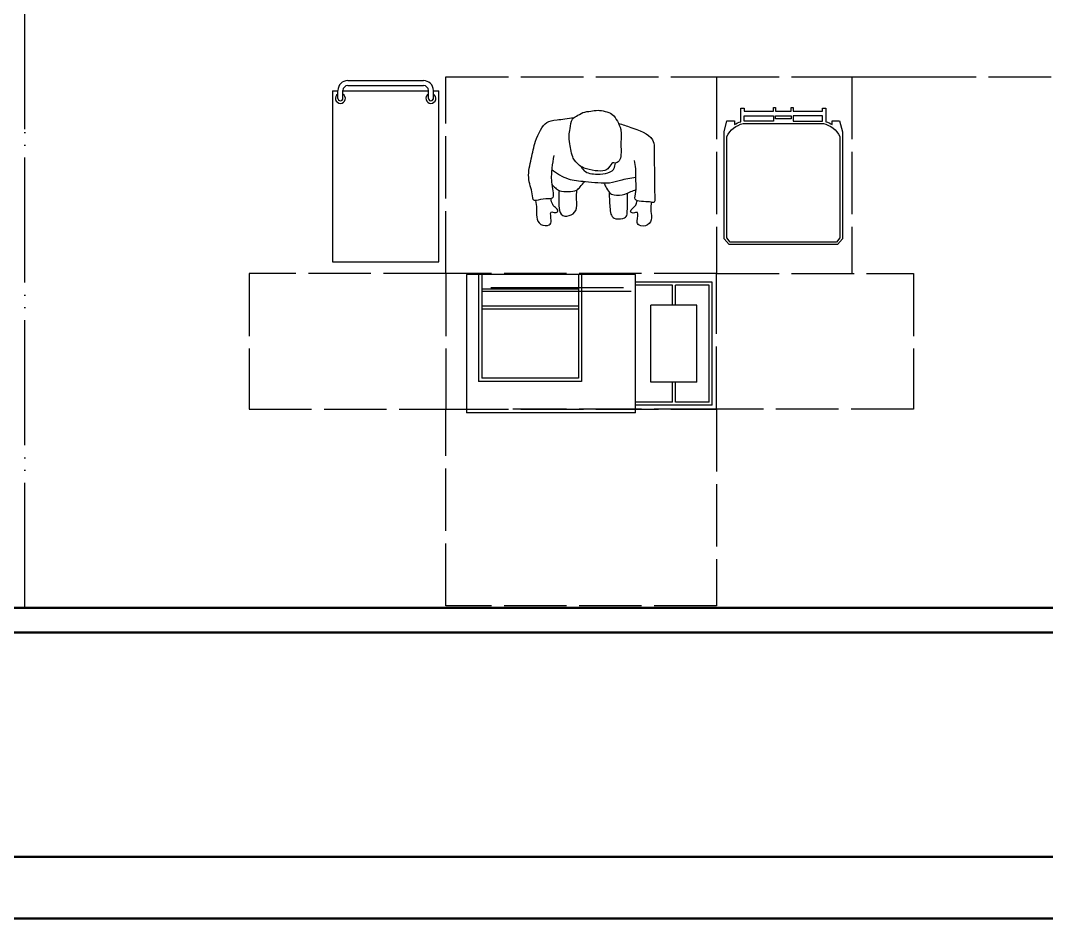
# Model space of a CAD drawing. Header units: millimetres. Extents: x 44692 to 659456, y -26273 to 96111.
# Drawn here: x 257497 to 261665, y -16848 to -13200 of the extents above; entities that cross this region are included whole.
import ezdxf

# ---------------------------------------------------------------- set-up
doc = ezdxf.new("R2010")
doc.units = ezdxf.units.MM
doc.header["$LTSCALE"] = 100
doc.linetypes.add('DASHEDX2', pattern=[3.048, 2.54, -0.508])
doc.linetypes.add('DIVIDEX2', pattern=[6.604, 5.08, -0.508, 0, -0.508, 0, -0.508])
for name, color, linetype in [('Area circulacion', 50, 'DASHEDX2'), ('Area proceso', 90, 'DASHEDX2'), ('Maquinas', 200, 'Continuous'), ('Personal', 171, 'Continuous'), ('Puertas', 43, 'DIVIDEX2'), ('Transporte semielaborado', 30, 'Continuous')]:
    doc.layers.add(name, color=color, linetype=linetype)
doc.layers.add('Paredes', color=7, linetype='Continuous', lineweight=50)

# ---------------------------------------------------------------- blocks, each defined once
blk = doc.blocks.new('pa17-16')
for points, knots in [([(5.5575, 2.4391), (5.5549, 2.4218), (5.5525, 2.3852), (5.5491, 2.3329), (5.5712, 2.2599), (5.5431, 2.2589), (5.5029, 2.2526), (5.4793, 2.2435), (5.4785, 2.2813), (5.4499, 2.3438), (5.4658, 2.4235), (5.4776, 2.5033), (5.5116, 2.5798), (5.5552, 2.585), (5.608, 2.5962), (5.6336, 2.6001)], [0, 0, 0, 0, 0.404899, 0.829805, 1.276298, 1.516647, 1.885942, 2.122553, 2.418487, 2.881882, 3.382407, 3.897515, 4.613825, 5.020942, 5.393355, 5.393355, 5.393355, 5.393355]), ([(5.62, 2.5537), (5.6188, 2.5427), (5.6154, 2.5253), (5.6223, 2.4901), (5.6346, 2.4293), (5.661, 2.4064), (5.685, 2.3908), (5.7322, 2.3832), (5.7723, 2.3842), (5.7881, 2.3969), (5.8018, 2.4268), (5.8146, 2.4162), (5.8324, 2.4305), (5.8382, 2.4568), (5.8318, 2.5038), (5.8344, 2.5615), (5.8137, 2.5937), (5.7944, 2.6284), (5.7307, 2.6388), (5.7037, 2.6296), (5.6679, 2.626), (5.6442, 2.6055), (5.6228, 2.5961), (5.6214, 2.5667), (5.62, 2.5537)], [0, 0, 0, 0, 0.297584, 0.631064, 1.068635, 1.39533, 1.69617, 2.097861, 2.458938, 2.716293, 3.010442, 3.199165, 3.447293, 3.731671, 4.119196, 4.541864, 4.881702, 5.22714, 5.673063, 5.989311, 6.327668, 6.644571, 6.906626, 7.259736, 7.259736, 7.259736, 7.259736]), ([(5.8196, 2.5846), (5.837, 2.5819), (5.8817, 2.5675), (5.9755, 2.5418), (5.972, 2.4609), (5.9791, 2.3926), (5.9812, 2.315), (5.9891, 2.2612), (5.9692, 2.2664), (5.9401, 2.2663), (5.9063, 2.2668), (5.9005, 2.2811), (5.909, 2.3184), (5.9007, 2.3606), (5.9019, 2.4011), (5.8964, 2.4238), (5.8933, 2.4348)], [6.682038, 6.682038, 6.682038, 6.682038, 7.076266, 7.806153, 8.304227, 8.77662, 9.284333, 9.649979, 9.844608, 10.160206, 10.472731, 10.661147, 10.998544, 11.371438, 11.724832, 12.051545, 12.051545, 12.051545, 12.051545]), ([(5.6724, 2.3994), (5.675, 2.3947), (5.6837, 2.383), (5.7041, 2.3718), (5.7348, 2.3697), (5.774, 2.3728), (5.8085, 2.3874), (5.8116, 2.4015), (5.8144, 2.4199)], [0.121052, 0.121052, 0.121052, 0.121052, 0.297289, 0.584433, 0.895396, 1.26174, 1.600834, 1.760925, 1.760925, 1.760925, 1.760925]), ([(5.5522, 2.3809), (5.573, 2.3653), (5.6222, 2.3398), (5.6924, 2.3383), (5.7952, 2.3323), (5.8376, 2.352), (5.881, 2.3613), (5.9019, 2.366)], [0, 0, 0, 0, 0.49262, 0.970296, 1.525877, 1.91054, 2.357805, 2.357805, 2.357805, 2.357805]), ([(5.5552, 2.3206), (5.5597, 2.3147), (5.5706, 2.3043), (5.5892, 2.2916), (5.6248, 2.2913), (5.6613, 2.2967), (5.6731, 2.3154), (5.6858, 2.3299), (5.6912, 2.3378)], [0, 0, 0, 0, 0.262594, 0.520609, 0.853848, 1.185107, 1.43842, 1.738028, 1.738028, 1.738028, 1.738028]), ([(5.5867, 2.2952), (5.5866, 2.2877), (5.5872, 2.2667), (5.5883, 2.1873), (5.6353, 2.19), (5.6673, 2.2128), (5.6606, 2.2618), (5.6599, 2.2881), (5.6606, 2.3008)], [0.078483, 0.078483, 0.078483, 0.078483, 0.321516, 0.797556, 1.122606, 1.448668, 1.830958, 2.166281, 2.166281, 2.166281, 2.166281]), ([(5.7713, 2.3359), (5.7736, 2.3305), (5.7786, 2.3203), (5.7954, 2.2951), (5.8154, 2.2848), (5.8612, 2.2906), (5.8838, 2.3057), (5.8988, 2.3117), (5.9058, 2.3148)], [0, 0, 0, 0, 0.233477, 0.532145, 0.79329, 1.163492, 1.458071, 1.725911, 1.725911, 1.725911, 1.725911]), ([(5.7943, 2.2992), (5.7951, 2.2858), (5.7984, 2.2614), (5.8038, 2.2002), (5.8255, 2.1869), (5.8672, 2.191), (5.8755, 2.2117), (5.8718, 2.2605), (5.8715, 2.286), (5.871, 2.2978)], [0, 0, 0, 0, 0.353805, 0.775896, 1.041599, 1.377968, 1.615337, 2.001902, 2.313716, 2.313716, 2.313716, 2.313716]), ([(5.4915, 2.2484), (5.4936, 2.2374), (5.4981, 2.215), (5.4968, 2.1806), (5.512, 2.1445), (5.5569, 2.147), (5.5634, 2.1681), (5.5498, 2.2128), (5.5753, 2.1995), (5.5912, 2.209), (5.5741, 2.2257), (5.5617, 2.2339), (5.5559, 2.2515), (5.5556, 2.26)], [0, 0, 0, 0, 0.324329, 0.654038, 0.980089, 1.31306, 1.562526, 1.890179, 2.123217, 2.319335, 2.559559, 2.78492, 3.066636, 3.066636, 3.066636, 3.066636]), ([(5.9713, 2.2652), (5.9703, 2.2553), (5.9686, 2.234), (5.9786, 2.2017), (5.9668, 2.1644), (5.9218, 2.1628), (5.9134, 2.1832), (5.9229, 2.229), (5.8988, 2.2135), (5.882, 2.2215), (5.8976, 2.2397), (5.908, 2.248), (5.912, 2.2618), (5.9127, 2.2683)], [0.038839, 0.038839, 0.038839, 0.038839, 0.324329, 0.654038, 0.980089, 1.31306, 1.562526, 1.890179, 2.123217, 2.319335, 2.559559, 2.78492, 2.989829, 2.989829, 2.989829, 2.989829])]:
    blk.add_open_spline(points, degree=3, knots=knots)

msp = doc.modelspace()

# ---------------------------------------------------------------- linework, layer by layer
at = {"layer": 'Area circulacion'}
for p, q in [((260875.152, -13428.561), (261125.152, -13428.561)), ((261125.152, -13428.561), (262025.152, -13428.561))]:
    msp.add_line(p, q, dxfattribs=at)
at = {"layer": 'Area proceso'}
for p, q in [((259225.152, -14228.561), (259225.152, -13428.561)), ((259225.152, -13428.561), (260325.152, -13428.561)), ((260325.152, -13428.561), (260325.152, -14228.561)), ((260325.152, -13428.561), (260875.152, -13428.561)), ((260875.152, -13428.561), (260875.152, -14228.561)), ((259225.152, -14228.561), (258425.152, -14228.561)), ((258425.152, -14228.561), (258425.152, -14778.561)), ((259225.152, -14228.561), (258775.152, -14228.561)), ((259225.152, -14228.561), (259225.152, -14778.561)), ((260325.152, -14228.561), (259225.152, -14228.561)), ((260325.152, -14778.561), (260325.152, -14228.561)), ((260325.152, -14228.561), (261125.152, -14228.561)), ((260325.152, -14228.561), (260875.152, -14228.561)), ((261125.152, -14228.561), (261125.152, -14778.561)), ((258425.152, -14778.561), (259225.152, -14778.561)), ((259225.152, -14778.561), (260325.152, -14778.561)), ((259225.152, -15578.561), (259225.152, -14778.561)), ((260325.152, -14778.561), (259496.909, -14778.561)), ((260325.152, -14778.561), (260325.152, -15578.561)), ((261125.152, -14778.561), (260325.152, -14778.561)), ((260325.152, -15578.561), (259225.152, -15578.561))]:
    msp.add_line(p, q, dxfattribs=at)
at = {"layer": 'Maquinas'}
for p, q in [((259308.244, -14232.205), (259308.244, -14794.369)), ((259995.333, -14232.205), (259308.244, -14232.205)), ((259358.215, -14232.205), (259358.215, -14666.321)), ((259370.707, -14232.205), (259370.707, -14653.828)), ((259764.222, -14232.205), (259764.222, -14653.828)), ((259776.714, -14232.205), (259776.714, -14666.321)), ((259995.333, -14794.369), (259995.333, -14232.205)), ((259764.222, -14291.808), (259370.707, -14291.808)), ((259408.023, -14285.049), (259946.763, -14285.049)), ((260307.646, -14263.437), (259995.333, -14263.437)), ((259995.333, -14763.138), (259995.333, -14263.437)), ((260145.244, -14275.929), (259995.333, -14275.929)), ((260145.244, -14357.131), (260145.244, -14275.929)), ((260295.154, -14275.929), (260157.736, -14275.929)), ((260157.736, -14357.131), (260157.736, -14275.929)), ((260295.154, -14750.645), (260295.154, -14275.929)), ((260307.646, -14763.138), (260307.646, -14263.437)), ((259977.442, -14301.288), (259371.883, -14301.288)), ((259764.222, -14360.254), (259370.707, -14360.254)), ((259764.222, -14372.746), (259370.707, -14372.746)), ((260245.184, -14357.131), (260057.796, -14357.131)), ((260057.796, -14669.444), (260057.796, -14357.131)), ((260245.184, -14669.444), (260245.184, -14357.131)), ((259776.714, -14666.321), (259357.891, -14666.321)), ((259764.222, -14653.828), (259370.707, -14653.828)), ((260245.184, -14669.444), (260057.796, -14669.444)), ((260145.244, -14750.645), (260145.244, -14669.444)), ((260157.736, -14750.645), (260157.736, -14669.444)), ((260145.244, -14750.645), (259995.333, -14750.645)), ((260295.154, -14750.645), (260157.736, -14750.645)), ((259995.333, -14794.369), (259308.244, -14794.369)), ((260307.646, -14763.138), (259995.333, -14763.138))]:
    msp.add_line(p, q, dxfattribs=at)
at = {"layer": 'Paredes'}
for p, q in [((257413.787, -15586.103), (257513.787, -15586.103)), ((257513.787, -15586.103), (260443.973, -15586.103)), ((260443.973, -15586.103), (274915.568, -15586.103)), ((260443.973, -15686.103), (257513.787, -15686.103)), ((260443.973, -15686.103), (275015.568, -15686.103)), ((231867, -16598.129), (280115.568, -16598.129)), ((231617, -16848.129), (280365.568, -16848.129))]:
    msp.add_line(p, q, dxfattribs=at)
at = {"layer": 'Paredes', "color": 0}
msp.add_line((257413.787, -15686.103), (257513.787, -15686.103), dxfattribs=at)
at = {"layer": 'Puertas'}
for p, q in [((257513.787, -13641.732), (257513.787, -12541.732)), ((257513.787, -15586.103), (257513.787, -13260.914))]:
    msp.add_line(p, q, dxfattribs=at)
at = {"layer": 'Transporte semielaborado'}
for p, q in [((258826.834, -13444.264), (259133.769, -13444.264)), ((258764.834, -13486.091), (258774.974, -13486.091)), ((258764.834, -13486.091), (258764.834, -13496.23)), ((258764.834, -13486.091), (258786.276, -13486.091)), ((258764.834, -13486.091), (258764.834, -13516.509)), ((258764.834, -13486.091), (258764.834, -14180.657)), ((258764.834, -13486.091), (258786.276, -13486.091)), ((258786.276, -13516.509), (258786.276, -13484.823)), ((258806.555, -13516.509), (258806.555, -13484.823)), ((258806.555, -13486.091), (259154.048, -13486.091)), ((258826.834, -13464.544), (259133.769, -13464.544)), ((259154.048, -13516.509), (259154.048, -13484.823)), ((259174.328, -13516.509), (259174.328, -13484.823)), ((259174.328, -13486.091), (259195.769, -13486.091)), ((259195.769, -14180.657), (259195.769, -13486.091)), ((258764.834, -14180.657), (259195.769, -14180.657))]:
    msp.add_line(p, q, dxfattribs=at)
for points in [[(260636.236, -13554.214), (260636.236, -13567.942), (260755.381, -13567.942), (260755.381, -13557.039), (260761.896, -13557.039), (260768.411, -13557.039), (260768.782, -13611.234, -0.06535175), (260794.95, -13623.147), (260794.841, -13608.419), (260824.952, -13608.419), (260835.945, -13652.849), (260836.232, -14087.529), (260816.113, -14110.581), (260596.088, -14110.581), (260376.064, -14110.581), (260355.945, -14087.529), (260356.231, -13652.849), (260367.224, -13608.419), (260397.336, -13608.419), (260397.226, -13623.147, -0.06535175), (260423.395, -13611.234), (260423.766, -13557.039), (260430.281, -13557.039), (260436.796, -13557.039), (260436.796, -13567.942), (260555.941, -13567.942), (260555.941, -13554.214), (260564.064, -13554.214), (260564.064, -13567.942), (260596.088, -13567.942), (260628.113, -13567.942), (260628.113, -13554.214)], [(260825.957, -13671.178), (260826.229, -14083.782), (260811.568, -14100.581), (260596.088, -14100.581), (260380.609, -14100.581), (260365.948, -14083.782), (260366.219, -13671.178, -0.22212915), (260433.343, -13618.924), (260758.834, -13618.924, -0.22212915)]]:
    msp.add_lwpolyline(points, format="xyb", close=True, dxfattribs=at)
for points in [[(260555.941, -13609.369), (260436.796, -13609.369), (260436.796, -13587.343), (260555.941, -13587.343), (260555.941, -13609.362)], [(260636.236, -13609.369), (260755.381, -13609.369), (260755.381, -13587.343), (260636.236, -13587.343), (260636.236, -13609.362)]]:
    msp.add_lwpolyline(points, dxfattribs=at)
msp.add_lwpolyline([(260564.064, -13599.356), (260564.064, -13587.343), (260596.088, -13587.343), (260628.113, -13587.343), (260628.113, -13599.356), (260596.088, -13599.356)], close=True, dxfattribs=at)
for centre, radius, start, end in [((258826.834, -13484.823), 40.559, 90, 180), ((259133.769, -13484.823), 40.559, 0, 90), ((258796.415, -13516.509), 20.279, 120, 60), ((258826.834, -13484.823), 20.279, 90, 180), ((259133.769, -13484.823), 20.279, 0, 90), ((259164.188, -13516.509), 20.279, 120, 60), ((258796.415, -13516.509), 10.14, 180, 0), ((259164.188, -13516.509), 10.14, 179.999891, 0), ((259164.188, -13516.509), 10.14, 270, 0)]:
    msp.add_arc(centre, radius, start, end, dxfattribs=at)

# ---------------------------------------------------------------- block references
at = {"layer": 'Personal', "xscale": 979.1504951166465, "yscale": 979.1504951166465, "zscale": 979.1504951166465, "rotation": 357.1795616327971}
msp.add_blockref('pa17-16', (254110.776, -15866.169), dxfattribs=at)

doc.saveas('drawing.dxf')
